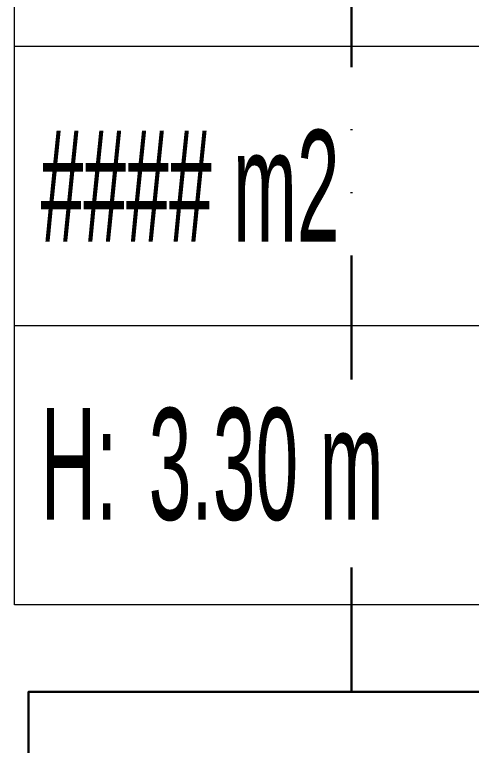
# Model space of a CAD drawing. Extents: x -1073 to 35213, y -1180 to 6950.
# Drawn here: x 16831.4 to 16877.3, y 3331.4 to 3405 of the extents above; entities that cross this region are included whole.
import ezdxf
from ezdxf.enums import TextEntityAlignment as Align

# ---------------------------------------------------------------- set-up
doc = ezdxf.new("R2010")
doc.units = 0
doc.header["$LTSCALE"] = 25
doc.linetypes.add('DIVIDE2', pattern=[0.625, 0.25, -0.125, 0, -0.125, 0, -0.125])
doc.layers.get('0').update_dxf_attribs({"color": 9, "lineweight": 9})
for name, color, linetype, lineweight in [('21_MAHAL', 9, 'Continuous', 9), ('E-KABLO', 7, 'Continuous', 30), ('E-TELEFON  DATA RACK KABİN', 7, 'Continuous', 30)]:
    doc.layers.add(name, color=color, linetype=linetype, lineweight=lineweight)
doc.styles.add('Arial', font='arial.ttf', dxfattribs={"height": 2.5})
doc.styles.add('E-YAZI', font='txttw.shx')
doc.styles.add('MuuM_TEXT-STANDART', font='ARIALN.TTF')

# ---------------------------------------------------------------- blocks, each defined once
blk = doc.blocks.new('0_roomno2')
blk.add_lwpolyline([(19.375, -10.5), (0, -10.5), (0, 0), (19.375, 0)], close=True)
for points in [[(0, -3), (19.375, -3)], [(0, -6.75), (8.125, -6.75)]]:
    blk.add_lwpolyline(points)
at = {"style": 'MuuM_TEXT-STANDART', "width": 0.6}
blk.add_text('H:', height=1.5, dxfattribs=at).set_placement((0.35, -8.608), align=Align.MIDDLE_LEFT)
at = {"style": 'Arial'}
blk.add_attdef('ODANO', (0, 1.17), '', height=2, dxfattribs=at)
blk.add_attdef('MEKANADI', text='', height=2, dxfattribs=at).set_placement((0.35, -3), align=Align.BOTTOM_LEFT)
at = {"style": 'MuuM_TEXT-STANDART', "width": 0.6}
for tag, p in [('YER01', (10, -4.5)), ('TAVAN01', (13.75, -4.5)), ('DUVAR01', (17.5, -4.5)), ('YER02', (10, -6.75)), ('TAVAN02', (13.75, -6.75)), ('DUVAR02', (17.5, -6.75)), ('YER03', (10, -9)), ('TAVAN03', (13.75, -9)), ('DUVAR03', (17.5, -9))]:
    blk.add_attdef(tag, text='', height=1.5, dxfattribs=at).set_placement(p, align=Align.MIDDLE_CENTER)
for tag, p in [('M2', (0.35, -4.875)), ('TEMIZTAVANYUKSEKLIGI', (1.8, -8.608))]:
    blk.add_attdef(tag, text='', height=1.5, dxfattribs=at).set_placement(p, align=Align.MIDDLE_LEFT)
blk = doc.blocks.new('100_TELEFON DATA RACK KABİN')
at = {"layer": 'E-TELEFON  DATA RACK KABİN', "color": 4}
blk.add_lwpolyline([(2.4, 0), (2.4, 4.8), (-2.4, 4.8), (-2.4, 0)], close=True, dxfattribs=at)
at = {"layer": 'E-TELEFON  DATA RACK KABİN', "color": 3, "style": 'E-YAZI'}
blk.add_text('RC', height=1.6, dxfattribs=at).set_placement((-1.3122, 1.5429))

msp = doc.modelspace()

# ---------------------------------------------------------------- linework, layer by layer
at = {"layer": 'E-KABLO', "color": 6, "linetype": 'DIVIDE2', "ltscale": 2}
msp.add_line((16865.266, 3336.806), (16865.266, 3518.427), dxfattribs=at)

# ---------------------------------------------------------------- block references
at = {"layer": '21_MAHAL'}
ref = msp.add_blockref('0_roomno2', (16831.356, 3424.308), dxfattribs=dict(at, xscale=7.5, yscale=7.5, zscale=7.5))
ref.add_attrib('M2', '#### m2', dxfattribs={"layer": '0', "height": 11.25, "style": 'MuuM_TEXT-STANDART', "width": 0.6}).set_placement((16833.981, 3387.745), align=Align.MIDDLE_LEFT)
ref.add_attrib('TEMIZTAVANYUKSEKLIGI', '3.30 m', dxfattribs={"layer": '0', "height": 11.25, "style": 'MuuM_TEXT-STANDART', "width": 0.6}).set_placement((16844.856, 3359.748), align=Align.MIDDLE_LEFT)
at = {"layer": 'E-TELEFON  DATA RACK KABİN', "xscale": 10, "yscale": 10, "zscale": 10, "rotation": 90}
msp.add_blockref('100_TELEFON DATA RACK KABİN', (16880.757, 3312.806), dxfattribs=at)

doc.saveas('drawing.dxf')
